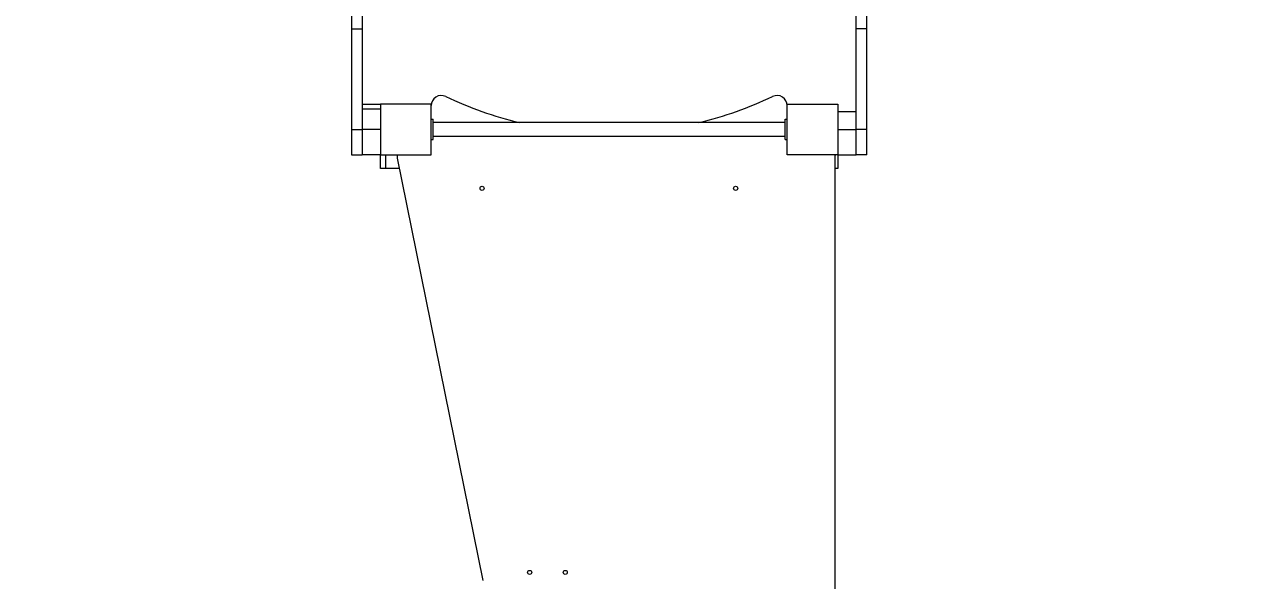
# Model space of a CAD drawing. Header units: millimetres. Extents: x -8327 to 9087, y -6583 to 5996.
# Drawn here: x -1950 to 459, y -3730 to -2635 of the extents above; entities that cross this region are included whole.
import ezdxf

# ---------------------------------------------------------------- set-up
doc = ezdxf.new("R2010")
doc.units = ezdxf.units.MM
for name, color, linetype in [('DIKOM_ОБЪЕКТ', 7, 'Continuous'), ('DIKOM_РАЗМЕР_ЗОНА', 7, 'Continuous'), ('DIKOM_РАЗМЕР_ОБЪЕКТА', 7, 'Continuous')]:
    doc.layers.add(name, color=color, linetype=linetype)
doc.styles.add('style1', font='arial.ttf', dxfattribs={"width": 0.8})
doc.dimstyles.new('1-50', dxfattribs={"dimtxt": 300, "dimasz": 200, "dimexe": 100, "dimexo": 0, "dimgap": 100, "dimtad": 1, "dimtxsty": 'style1', "dimcen": 200, "dimclrd": 7, "dimclre": 7, "dimclrt": 7, "dimadec": 1, "dimazin": 2, "dimtfac": 1, "dimtmove": 0, "dimatfit": 2, "dimfxl": 0, "dimlwd": 25, "dimlwe": 18, "dimarcsym": 0})

# ---------------------------------------------------------------- blocks, each defined once
blk = doc.blocks.new('*D9')
at = {"layer": 'Defpoints', "color": 0, "transparency": 16777216}
for p in [(7087.4, 843.9), (-4957.6, 227.9), (7087.4, -4838.6)]:
    blk.add_point(p, dxfattribs=at)
at = {"layer": 'DIKOM_РАЗМЕР_ОБЪЕКТА', "color": 7, "lineweight": 18, "transparency": 16777216}
for p, q in [((7087.4, 843.9), (7087.4, -4938.6)), ((-4957.6, 227.9), (-4957.6, -4938.6))]:
    blk.add_line(p, q, dxfattribs=at)
at = {"layer": 'DIKOM_РАЗМЕР_ОБЪЕКТА', "color": 7, "lineweight": 25, "transparency": 16777216}
blk.add_line((-4757.6, -4838.6), (6887.4, -4838.6), dxfattribs=at)
at = {"layer": 'DIKOM_РАЗМЕР_ОБЪЕКТА', "color": 7, "transparency": 16777216}
for points in [[(-4757.6, -4805.3), (-4757.6, -4872), (-4957.6, -4838.6)], [(6887.4, -4805.3), (6887.4, -4872), (7087.4, -4838.6)]]:
    blk.add_solid(points, dxfattribs=at)
at = {"layer": 'DIKOM_РАЗМЕР_ОБЪЕКТА', "color": 7, "transparency": 16777216, "insert": (4098.9, -4585.5), "char_height": 300, "attachment_point": 5, "style": 'style1'}
blk.add_mtext('12040', dxfattribs=at)
blk = doc.blocks.new('*D10')
at = {"layer": 'Defpoints', "color": 0, "transparency": 16777216}
for p in [(-465.6, 4500.8), (-6842.5, -4045), (-465.6, -4045)]:
    blk.add_point(p, dxfattribs=at)
at = {"layer": 'DIKOM_РАЗМЕР_ОБЪЕКТА', "color": 7, "lineweight": 18, "transparency": 16777216}
for p, q in [((-465.6, 4500.8), (-6942.5, 4500.8)), ((-465.6, -4045), (-6942.5, -4045))]:
    blk.add_line(p, q, dxfattribs=at)
at = {"layer": 'DIKOM_РАЗМЕР_ОБЪЕКТА', "color": 7, "lineweight": 25, "transparency": 16777216}
blk.add_line((-6842.5, 4300.8), (-6842.5, -3845), dxfattribs=at)
at = {"layer": 'DIKOM_РАЗМЕР_ОБЪЕКТА', "color": 7, "transparency": 16777216}
for points in [[(-6875.8, 4300.8), (-6809.2, 4300.8), (-6842.5, 4500.8)], [(-6875.8, -3845), (-6809.2, -3845), (-6842.5, -4045)]]:
    blk.add_solid(points, dxfattribs=at)
at = {"layer": 'DIKOM_РАЗМЕР_ОБЪЕКТА', "color": 7, "transparency": 16777216, "insert": (-7095.7, 227.9), "char_height": 300, "attachment_point": 5, "rotation": 90, "style": 'style1'}
blk.add_mtext('8550', dxfattribs=at)
blk = doc.blocks.new('*D11')
at = {"layer": 'Defpoints', "color": 0, "transparency": 16777216}
for p in [(-800, 5995.7), (-7876.6, -5539.8), (-800, -5539.8)]:
    blk.add_point(p, dxfattribs=at)
at = {"layer": 'DIKOM_РАЗМЕР_ЗОНА', "color": 7, "lineweight": 18, "transparency": 16777216}
for p, q in [((-800, 5995.7), (-7976.6, 5995.7)), ((-800, -5539.8), (-7976.6, -5539.8))]:
    blk.add_line(p, q, dxfattribs=at)
at = {"layer": 'DIKOM_РАЗМЕР_ЗОНА', "color": 7, "lineweight": 25, "transparency": 16777216}
blk.add_line((-7876.6, 5795.7), (-7876.6, -5339.8), dxfattribs=at)
at = {"layer": 'DIKOM_РАЗМЕР_ЗОНА', "color": 7, "transparency": 16777216}
for points in [[(-7910, 5795.7), (-7843.3, 5795.7), (-7876.6, 5995.7)], [(-7910, -5339.8), (-7843.3, -5339.8), (-7876.6, -5539.8)]]:
    blk.add_solid(points, dxfattribs=at)
at = {"layer": 'DIKOM_РАЗМЕР_ЗОНА', "color": 7, "transparency": 16777216, "insert": (-8129.8, 227.9), "char_height": 300, "attachment_point": 5, "rotation": 90, "style": 'style1'}
blk.add_mtext('11550', dxfattribs=at)
blk = doc.blocks.new('*D12')
at = {"layer": 'Defpoints', "color": 0, "transparency": 16777216}
for p in [(-6501.6, 227.9), (9087.4, 227.9), (9087.4, -6483.3)]:
    blk.add_point(p, dxfattribs=at)
at = {"layer": 'DIKOM_РАЗМЕР_ЗОНА', "color": 7, "lineweight": 18, "transparency": 16777216}
for p, q in [((-6501.6, 227.9), (-6501.6, -6583.3)), ((9087.4, 227.9), (9087.4, -6583.3))]:
    blk.add_line(p, q, dxfattribs=at)
at = {"layer": 'DIKOM_РАЗМЕР_ЗОНА', "color": 7, "lineweight": 25, "transparency": 16777216}
blk.add_line((-6301.6, -6483.3), (8887.4, -6483.3), dxfattribs=at)
at = {"layer": 'DIKOM_РАЗМЕР_ЗОНА', "color": 7, "transparency": 16777216}
for points in [[(-6301.6, -6450), (-6301.6, -6516.6), (-6501.6, -6483.3)], [(8887.4, -6450), (8887.4, -6516.6), (9087.4, -6483.3)]]:
    blk.add_solid(points, dxfattribs=at)
at = {"layer": 'DIKOM_РАЗМЕР_ЗОНА', "color": 7, "transparency": 16777216, "insert": (2981.2, -6230.1), "char_height": 300, "attachment_point": 5, "style": 'style1'}
blk.add_mtext('15500', dxfattribs=at)

msp = doc.modelspace()

# ---------------------------------------------------------------- linework, layer by layer
at = {"layer": 'DIKOM_ОБЪЕКТ', "color": 7, "linetype": 'Continuous', "lineweight": 15}
for p, q in [((-1307.039, -2537.85), (-1307.039, -2643.888)), ((-1286.039, -2537.85), (-1286.039, -2643.888)), ((-314.039, -2643.888), (-314.039, -2537.85)), ((-293.039, -2643.888), (-293.039, -2537.85)), ((-1307.039, -2643.888), (-1286.039, -2643.888)), ((-1307.039, -2643.888), (-1307.039, -2842.08)), ((-1286.039, -2643.888), (-1286.039, -2842.08)), ((-293.039, -2643.888), (-314.039, -2643.888)), ((-314.039, -2842.08), (-314.039, -2643.888)), ((-293.039, -2842.08), (-293.039, -2643.888)), ((-1286.039, -2792.071), (-1250.039, -2792.071)), ((-1150.039, -2792.071), (-1250.039, -2792.071)), ((-1250.039, -2792.071), (-1250.039, -2892.072)), ((-1150.039, -2892.072), (-1150.039, -2792.071)), ((-450.039, -2892.072), (-450.039, -2792.071)), ((-450.039, -2792.071), (-350.039, -2792.071)), ((-350.039, -2792.071), (-350.039, -2892.072)), ((-1250.039, -2802.073), (-1286.039, -2802.073)), ((-1286.039, -2802.073), (-1286.039, -2842.08)), ((-350.039, -2807.071), (-314.039, -2807.071)), ((-314.039, -2842.08), (-314.039, -2807.071)), ((-1307.039, -2842.08), (-1286.039, -2842.08)), ((-1307.039, -2842.08), (-1307.039, -2892.072)), ((-1286.039, -2842.08), (-1286.039, -2892.072)), ((-1250.039, -2842.08), (-1286.039, -2842.08)), ((-1150.039, -2822.072), (-1146.039, -2822.072)), ((-1146.039, -2862.072), (-1146.039, -2822.072)), ((-454.039, -2828.572), (-1146.039, -2828.572)), ((-454.039, -2862.072), (-454.039, -2822.072)), ((-454.039, -2822.072), (-450.039, -2822.072)), ((-350.039, -2842.08), (-314.039, -2842.08)), ((-293.039, -2842.08), (-314.039, -2842.08)), ((-314.039, -2892.072), (-314.039, -2842.08)), ((-293.039, -2892.072), (-293.039, -2842.08)), ((-1150.039, -2862.072), (-1146.039, -2862.072)), ((-1146.039, -2855.572), (-454.039, -2855.572)), ((-454.039, -2862.072), (-450.039, -2862.072)), ((-1307.039, -2892.072), (-1286.039, -2892.072)), ((-1250.039, -2892.072), (-1286.039, -2892.072)), ((-1250.039, -2919.071), (-1250.039, -2892.072)), ((-1250.039, -2892.072), (-1150.039, -2892.072)), ((-1240.039, -2892.072), (-1240.039, -2919.071)), ((-1216.909, -2898.553), (-1048.85, -3730.016)), ((-350.039, -2892.072), (-450.039, -2892.072)), ((-355.636, -2892.072), (-355.571, -2893.685)), ((-355.572, -3934.984), (-355.571, -2893.685)), ((-350.039, -2892.072), (-350.039, -2919.071)), ((-350.039, -2892.072), (-314.039, -2892.072)), ((-293.039, -2892.072), (-314.039, -2892.072)), ((-1240.039, -2919.071), (-1250.039, -2919.071)), ((-1212.762, -2919.071), (-1240.039, -2919.071)), ((-350.039, -2919.071), (-355.571, -2919.071))]:
    msp.add_line(p, q, dxfattribs=at)
for centre in [(-1050.039, -2958.072), (-551.282, -2958.072), (-956.411, -3714.096), (-886.411, -3714.096)]:
    msp.add_circle(centre, 4, dxfattribs=at)
for centre, radius, start, end in [((-1130.039, -2795.276), 20, 64.623066, 180), ((-800.039, -2099.575), 750, 244.623066, 256.408457), ((-800.039, -2099.575), 750, 283.591543, 295.376934), ((-470.039, -2795.276), 20, 0, 115.376934), ((-1197.305, -2894.591), 20, 172.762992, 191.426914)]:
    msp.add_arc(centre, radius, start, end, dxfattribs=at)

# ---------------------------------------------------------------- dimensions: what is measured, and where the dimension line sits
at = {"layer": 'DIKOM_РАЗМЕР_ЗОНА'}
dim = msp.add_linear_dim(base=(-7876.626, -5539.809), p1=(-800.039, 5995.666), p2=(-800.039, -5539.809), angle=90, text='11550', dimstyle='1-50', dxfattribs=at)
dim.commit()
dim.dimension.update_dxf_attribs({"geometry": '*D11', "text_midpoint": (-7876.626, 227.928), "dimtype": 160})
dim = msp.add_linear_dim(base=(9087.366, -6483.303), p1=(-6501.585, 227.929), p2=(9087.366, 227.928), text='15500', dimstyle='1-50', dxfattribs=at)
dim.commit()
dim.dimension.update_dxf_attribs({"geometry": '*D12', "text_midpoint": (2981.198, -6483.303), "dimtype": 160})
at = {"layer": 'DIKOM_РАЗМЕР_ОБЪЕКТА'}
dim = msp.add_linear_dim(base=(-6842.485, -4044.984), p1=(-465.572, 4500.841), p2=(-465.572, -4044.984), angle=90, text='8550', dimstyle='1-50', dxfattribs=at)
dim.commit()
dim.dimension.update_dxf_attribs({"geometry": '*D10', "text_midpoint": (-6842.485, 227.928), "dimtype": 160})
dim = msp.add_linear_dim(base=(7087.366, -4838.641), p1=(-4957.594, 227.929), p2=(7087.366, 843.902), text='12040', dimstyle='1-50', dxfattribs=at)
dim.commit()
dim.dimension.update_dxf_attribs({"geometry": '*D9', "text_midpoint": (4098.945, -4838.641), "dimtype": 160})

doc.saveas('drawing.dxf')
